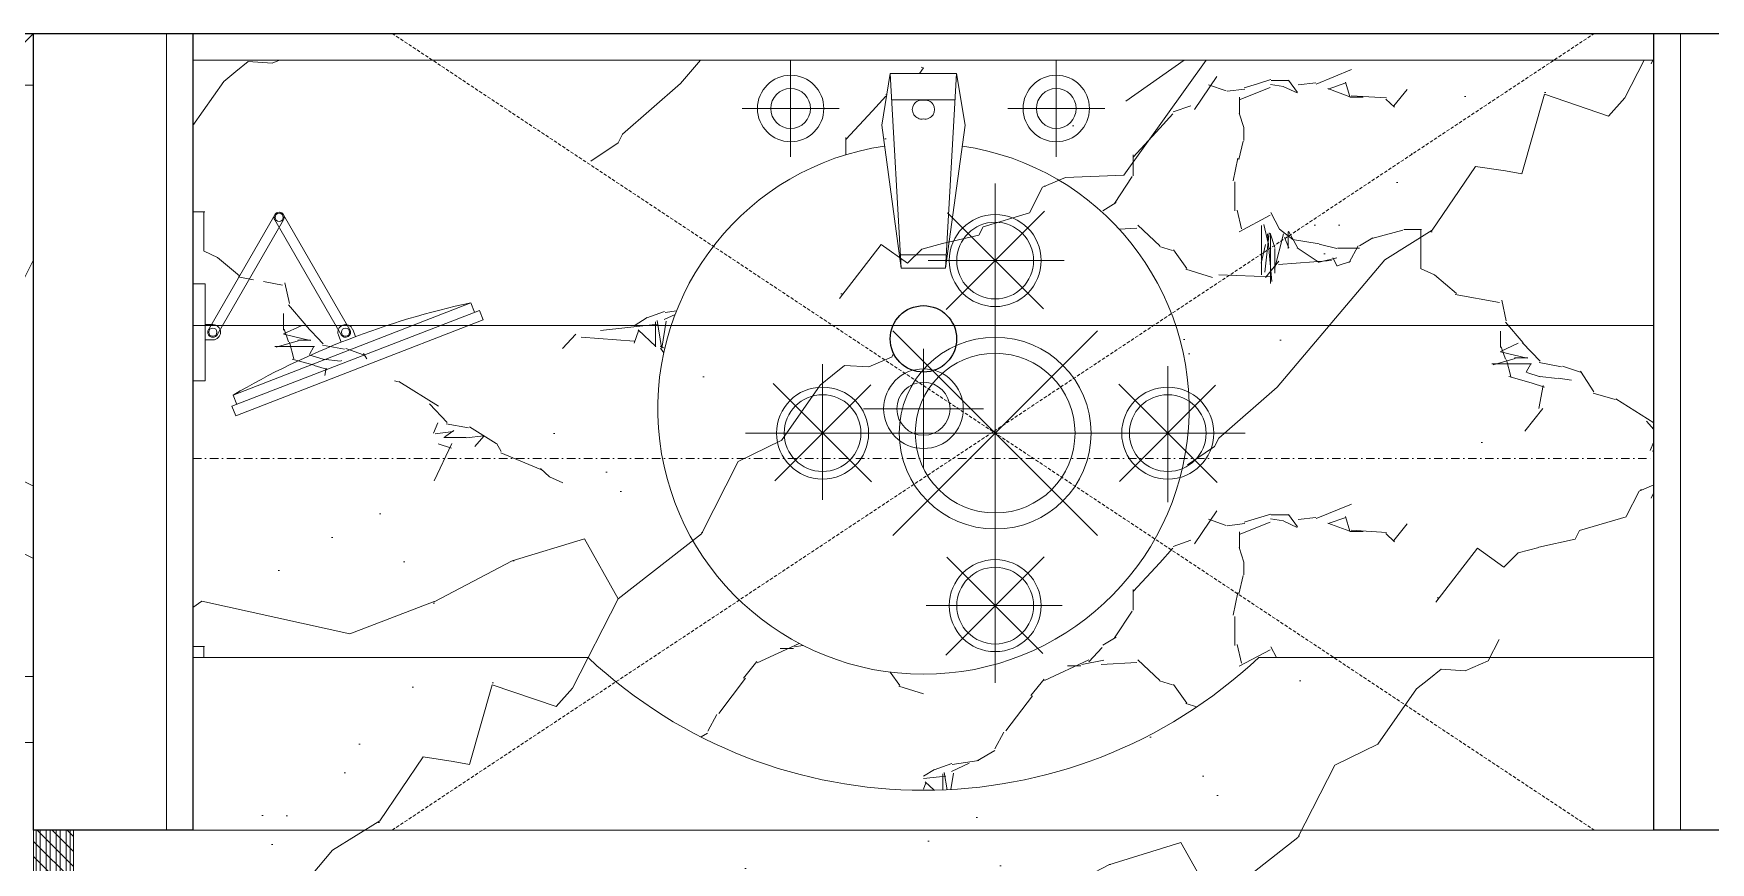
# Model space of a CAD drawing. Header units: millimetres. Extents: x 3162 to 221128, y -144913 to 11496.
# Drawn here: x 19146 to 20409, y -20472 to -19848 of the extents above; entities that cross this region are included whole.
import ezdxf

# ---------------------------------------------------------------- set-up
doc = ezdxf.new("R2010")
doc.units = ezdxf.units.MM
doc.header["$LTSCALE"] = 10
doc.linetypes.add('DASHDOT2', pattern=[12.7, 6.35, -3.175, 0, -3.175])
doc.linetypes.add('DASHED2', pattern=[0.375, 0.25, -0.125])
for name, color, linetype, lineweight in [('FC-Material【地坪分割线】', 138, 'Continuous', 0), ('FF-Complete【墙体完成线】', 6, 'Continuous', 0), ('FF-FIXT【洁具】', 31, 'Continuous', 0), ('RC-Lamplight【灯带】', 205, 'DASHDOT2', 0), ('RC-Lamps【天花灯具】', 2, 'Continuous', 0), ('RC-Modelling【天花造型】', 30, 'Continuous', 0)]:
    doc.layers.add(name, color=color, linetype=linetype, lineweight=lineweight)
for name, color, linetype in [('SYMBOL【符号】', 136, 'Continuous'), ('WALL_NEW【新建墙体】', 4, 'Continuous'), ('WALL【墙体】', 7, 'Continuous')]:
    doc.layers.add(name, color=color, linetype=linetype)

# ---------------------------------------------------------------- blocks, each defined once
blk = doc.blocks.new('洗手台40')
at = {"color": 8}
for p, q in [((194.8, 336.5), (194.8, 263.5)), ((231.3, 300), (158.3, 300)), ((-31.3, 245.1), (-31.3, 154.9)), ((182.2, 231.4), (74.6, 216.7)), ((221.1, 225), (182.2, 231.4)), ((221.1, 225), (74.6, 216.7)), ((74.6, 216.7), (74.6, 200)), ((84.7, 217.2), (84.7, 200)), ((201.4, 223.9), (201.4, 200)), ((221.1, 225), (221.1, 200)), ((13.8, 200), (-76.3, 200)), ((74.6, 183.3), (74.6, 200)), ((84.7, 182.8), (84.7, 200)), ((201.4, 176.1), (201.4, 200)), ((221.1, 175), (221.1, 200)), ((221.1, 175), (74.6, 183.3)), ((182.2, 168.6), (74.6, 183.3)), ((221.1, 175), (182.2, 168.6)), ((194.8, 136.5), (194.8, 63.5)), ((231.3, 100), (158.3, 100))]:
    blk.add_line(p, q, dxfattribs=at)
for centre, radius in [((194.8, 300), 25), ((194.8, 300), 15), ((-31.3, 200), 30), ((-31.3, 200), 20), ((194.8, 100), 25), ((194.8, 100), 15)]:
    blk.add_circle(centre, radius, dxfattribs=at)
blk.add_arc((-31.3, 200), 200, 8.4238, 351.5762)
for centre, start, end in [((194, 201.2), 350.5252, 189.4748), ((194, 198.8), 170.5252, 9.4748)]:
    blk.add_arc(centre, 7.19, start, end, dxfattribs=at)
blk = doc.blocks.new('刮须镜平面')
at = {"color": 0, "ltscale": 0.4}
for p, q in [((-118.2, 1.9), (-68.3, 88.4)), ((-11.7, 1.9), (-61.6, 88.4)), ((-61.6, 84.6), (-111.6, -1.9)), ((-68.3, 84.6), (-18.3, -1.9)), ((-9.2, 36.5), (0, 36.5)), ((-9.2, -36.5), (-9.2, 36.5)), ((0, 36.5), (0, -36.5)), ((-218.4, 9.3), (-215.7, 16.4)), ((-215.7, 16.4), (-29.4, -55.8)), ((-212.1, 15), (-209.3, 22.2)), ((-209.3, 22.2), (-30.2, -47.3)), ((-32.2, -63), (-218.4, 9.3)), ((-122.3, -3.3), (-120.3, 2.1)), ((-9.2, 5.8), (-15, 5.8)), ((-111.6, -7.5), (-109.5, -2.1)), ((-9.2, -5.8), (-15, -5.8)), ((0, -36.5), (-9.2, -36.5)), ((-33, -54.4), (-30.2, -47.3)), ((-29.4, -55.8), (-32.2, -63))]:
    blk.add_line(p, q, dxfattribs=at)
for centre in [(-64.9, 86.5), (-114.9, 0), (-15, 0)]:
    blk.add_circle(centre, 3.07, dxfattribs=at)
for centre, radius, start, end in [((-64.9, 86.5), 3.84, 30, 210), ((-64.9, 86.5), 3.84, 330, 150), ((-335.4, -568.2), 603.7, 59.6373, 77.9472), ((-114.9, 0), 5.76, 338.7922, 158.7922), ((-114.9, 0), 3.84, 150, 330), ((-15, 0), 5.76, 90, 270), ((-15, 0), 3.84, 210, 30)]:
    blk.add_arc(centre, radius, start, end, dxfattribs=at)
blk = doc.blocks.new('大吊灯')
at = {"color": 8}
for p, q in [((0, 376.2), (0, -376.2)), ((74.5, 334.4), (-73.6, 186.3)), ((72.9, 187), (-72, 331.9)), ((104.1, 259.9), (-100.7, 259.9)), ((154.2, -154.2), (-154.2, 154.2)), ((154.2, 154.2), (-154.2, -154.2)), ((-259.9, 104.1), (-259.9, -100.7)), ((259.9, -104.1), (259.9, 100.7)), ((-334.4, 74.5), (-186.3, -73.6)), ((-187, 72.9), (-331.9, -72)), ((334.4, -74.5), (186.3, 73.6)), ((187, -72.9), (331.9, 72)), ((-376.2, 0), (376.2, 0)), ((-74.5, -334.4), (73.6, -186.3)), ((-72.9, -187), (72, -331.9)), ((-104.1, -259.9), (100.7, -259.9))]:
    blk.add_line(p, q, dxfattribs=at)
for centre, major_axis, start_param, end_param in [((0, 259.9), (0, 69.3), -1.570342718129233, 4.712842589050354), ((0, 0), (0, 144.4), 4.712226, 10.995411), ((-259.9, 0), (0, 69.3), 4.712260247178278, 10.99544555435786), ((259.9, 0), (0, 69.3), 4.711943, 10.995128), ((0, -259.9), (0, 69.3), -1.570342718129233, 4.712842589050354)]:
    blk.add_ellipse(centre, major_axis=major_axis, ratio=1, start_param=start_param, end_param=end_param)
for centre, major_axis, start_param, end_param in [((0, 259.9), (0.1, 57.8), -1.569728, 4.713457), ((0, 0), (0, 120.3), -1.570528, 4.712657), ((-259.9, 0), (0, 57.8), 4.711804, 10.994989), ((259.9, 0), (0, 57.8), 4.712315, 10.9955), ((0, -259.9), (0.1, 57.8), -1.569728, 4.713457)]:
    blk.add_ellipse(centre, major_axis=major_axis, ratio=1, start_param=start_param, end_param=end_param, dxfattribs=at)

msp = doc.modelspace()

# ---------------------------------------------------------------- hatches: boundary and pattern name
at = {"layer": 'FC-Material【地坪分割线】'}
h = msp.add_hatch(dxfattribs=at)
h.set_pattern_fill('墙纸2', color=8, scale=123.7437, pattern_type=2)
h.set_pattern_definition([(0, (-365988.53, 72178.43), (494.9748, 494.9748), [123.7437, -371.2311]), (0, (-365988.53, 72227.93), (494.9748, 494.9748), [123.7437, -371.2311]), (90, (-365691.55, 72277.43), (-494.9748, 494.9748), [123.7437, -371.2311]), (90, (-365642.05, 72277.43), (-494.9748, 494.9748), [123.7437, -371.2311]), (45, (-365617.3, 72227.93), (5e-14, 494.97565), [123.7437, -576.2556]), (45, (-365582.65, 72193.28), (5e-14, 494.97565), [123.7437, -576.2556]), (135, (-365741.04, 72450.67), (-494.97565, 5e-14), [123.7437, -576.2556]), (135, (-365706.4, 72485.3), (-494.97565, 5e-14), [123.7437, -576.2556]), (26.56505, (-365617.3, 72450.67), (494.9748, 0.00088), [123.7437, -983.0536]), (26.56505, (-365597.5, 72406.12), (494.9748, 0.00088), [123.7437, -983.0536]), (26.56505, (-365815.3, 72648.66), (494.9748, 0.00088), [123.7437, -983.0536]), (26.56505, (-365795.5, 72604.11), (494.9748, 0.00088), [123.7437, -983.0536]), (63.43495, (-365864.79, 72302.18), (0.00088, 494.9748), [123.7437, -983.0536]), (63.43495, (-365820.24, 72277.43), (0.00088, 494.9748), [123.7437, -983.0536]), (63.43495, (-365919.23, 72475.42), (0.00088, 494.9748), [123.7437, -983.0536]), (63.43495, (-365963.78, 72500.17), (0.00088, 494.9748), [123.7437, -983.0536]), (116.56505, (-365548, 72519.97), (-0.00088, 494.9748), [123.7437, -983.0536]), (116.56505, (-365592.55, 72500.17), (-0.00088, 494.9748), [123.7437, -983.0536]), (153.43495, (-365914.28, 72302.18), (-494.9748, 0.00089), [123.7437, -983.0536]), (153.43495, (-365894.49, 72346.72), (-494.9748, 0.00089), [123.7437, -983.0536])])
h.paths.add_polyline_path([(19146.2, -23197.6), (19146.2, -22982.6), (19146.2, -21782.6), (19146.2, -21447.6), (19146.2, -20447.6), (19146.2, -19847.6), (14946.2, -19847.6), (14946.2, -23197.6)])
h = msp.add_hatch(dxfattribs=at)
h.set_pattern_fill('大理石', color=8, scale=80, angle=333, style=0, pattern_type=2)
h.set_pattern_definition([(14.987, (19576.58, -21586.94), (1241.3514, 215.9785), [16.144, -3374.17]), (41.1986, (19351.3, -21500.44), (1135.501, 1118.3906), [58.16, -4013.025]), (33.9454, (19327.53, -21520.65), (792.284, 444.7898), [24.71, -5164.29]), (63, (19348.03, -21506.85), (449.07, -228.81), [7.2, -748.8]), (44.565, (19565.77, -21597.6), (343.217, 673.6), [15.18, -1578.61]), (144.4692, (19565.77, -21597.59), (-449.0673, 228.8112), [24.27, -5072.116]), (52.2157, (19514.58, -21624.04), (1821.9346, 2465.5925), [51.306, -5335.84]), (35.133, (19281.312, -21246.596), (3512.35322, 2452.75984), [118.095, -24681.828]), (333, (19338.1, -21151.1), (343.22, 673.6), [0, -504]), (37.983, (19691.323, -21176.72), (1927.785, 1563.1804), [79.454, -8263.23]), (54.4391, (19728.882, -21531.21), (3987.08591, 5604.78592), [112.857, -23587.202]), (55.875, (19511.88, -21343.874), (2165.15134, 3139.19346), [58.048, -12132.085]), (49.7595, (19395.06, -21462.128), (1478.71774, 1791.99157), [125.743, -13077.228]), (333, (19325.2, -21426.1), (343.22, 673.6), [0, -504]), (333, (19328.8, -21437), (343.22, 673.6), [0, -504]), (333, (19397.64, -21426.7), (343.22, 673.6), [0, -504]), (333, (19423.6, -21340), (343.22, 673.6), [0, -504]), (32.0362, (19476.29, -21366.144), (792.2841, 444.78976), [41.983, -8774.416]), (333, (19511.2, -21345.1), (343.22, 673.6), [0, -504]), (333, (19441.7, -21340.2), (343.22, 673.6), [0, -504]), (333, (19485.4, -21307.9), (343.22, 673.6), [0, -504]), (333, (19430.7, -21361.8), (343.22, 673.6), [0, -504]), (23.1944, (19667.63, -21540.4), (792.284, 444.7897), [18.745, -3917.62]), (63, (19657.83, -21559.65), (449.07, -228.81), [21.6, -734.4]), (16.6678, (19622.86, -21570.12), (2033.6355, 660.7682), [36.497, -7627.784]), (63, (19619.6, -21576.53), (449.07, -228.81), [7.2, -748.8]), (12.8056, (19592.176, -21582.766), (1241.3514, 215.9785), [28.117, -5876.43]), (333, (19549.2, -21503.9), (343.22, 673.6), [0, -504]), (333, (19669.3, -21539.5), (343.22, 673.6), [0, -504]), (333, (19669.3, -21539.5), (343.22, 673.6), [0, -504]), (2.3578, (19684.86, -21533.02), (1690.4187, -12.8327), [44.06, -4582.047]), (333, (19690.5, -21494.16), (343.22, 673.6), [0, -504]), (119.31, (19691.32, -21176.72), (-554.9178, 1131.2233), [51.92, -5399.674]), (341.1301, (19596.377, -21241.474), (4833.88966, -1614.5112), [50.912, -10640.542]), (20.8624, (19489.334, -21203.095), (2825.9196, 1105.55794), [67.967, -14205.113]), (347.6209, (19377.892, -21178.635), (3037.62054, -699.2663), [114.095, -11865.847]), (333, (19435.84, -21155.5), (343.22, 673.6), [0, -504]), (351.435, (19544.44, -21295.82), (2139.486, -241.644), [22.77, -4758.595]), (349.699, (19566.96, -21299.21), (449.067, -228.811), [12.53, -2618.43]), (74.0937, (19579.285, -21301.452), (1504.3831, 5172.8289), [62.365, -13034.362]), (333, (19536.6, -21243.2), (343.22, 673.6), [0, -504]), (333, (19596.8, -21240.1), (343.22, 673.6), [0, -504]), (333, (19496.44, -21286.3), (343.22, 673.6), [0, -504]), (333, (19512.2, -21112.7), (343.22, 673.6), [0, -504]), (333, (19475.86, -21130.5), (343.22, 673.6), [0, -504]), (17.1449, (19611.575, -21148.21), (2033.6355, 660.76822), [56.858, -11883.262]), (27.583, (19552.845, -21178.89), (792.2841, 444.7897), [66.261, -13848.61]), (333, (19612.4, -21148.1), (343.22, 673.6), [0, -504]), (333, (19530.04, -21149), (343.22, 673.6), [0, -504]), (333, (19612.4, -21148.1), (343.22, 673.6), [0, -504]), (333, (19552.4, -21180), (343.22, 673.6), [0, -504]), (48.0686, (19644.55, -21257.94), (1478.7177, 1791.9916), [18.63, -3893.46]), (63, (19657, -21244.1), (449.07, -228.81), [75.6, -680.4]), (23.1944, (19879.95, -21002.12), (792.284, 444.7897), [18.745, -3917.62]), (333, (19682.6, -21081.44), (343.22, 673.6), [0, -504]), (333, (19693.4, -21096), (343.22, 673.6), [0, -504]), (333, (19643, -21052.2), (343.22, 673.6), [0, -504]), (333, (19755.6, -21009.6), (343.22, 673.6), [0, -504]), (26.13, (19781.73, -21073.293), (792.2841, 444.7897), [36, -7524]), (63, (19753.95, -21127.8), (449.07, -228.81), [61.2, -694.8]), (333, (19754.6, -21126.8), (343.22, 673.6), [0, -504]), (356.1986, (19861.71, -21000.91), (1690.4187, -12.8327), [18.28, -3820.07]), (39.0375, (19852.53, -21008.36), (1135.501, 1118.39), [11.82, -2470.09]), (39.0375, (19843.35, -21015.8), (1135.501, 1118.39), [11.82, -2470.09]), (54.87, (19814.053, -21057.44), (2165.1514, 3139.19345), [50.912, -10640.542]), (63, (19897.2, -20994.74), (449.07, -228.81), [18, -738]), (333, (19859.3, -20947.16), (343.22, 673.6), [0, -504])])
h.paths.add_polyline_path([(20366.2, -20447.6), (20366.2, -19867.6), (19266.2, -19867.6), (19266.2, -20447.6), (19176.2, -20447.6), (19176.2, -21447.6), (19396.2, -21447.6), (20198.3, -21447.6), (21246.2, -21447.6), (21246.2, -21397.6), (21246.2, -20497.6), (21246.2, -20397.6), (20486.2, -20397.6), (20486.2, -20447.6)])
h.paths.add_polyline_path([(19791.2, -20077.6, -1), (19841.2, -20077.6, -1)], flags=16)
h = msp.add_hatch(dxfattribs=at)
h.set_pattern_fill('胶合板', color=8, scale=0.03, angle=90, pattern_type=2)
h.set_pattern_definition([(135, (19295.478, -21677.587), (-5.64271, -5.64271), []), (90, (19298.208, -21677.587), (-7.5, 5e-16), []), (90, (19293.708, -21677.587), (-7.5, 5e-16), [])])
h.paths.add_polyline_path([(19176.2, -21447.6), (19176.2, -20447.6), (19146.2, -20447.6), (19146.2, -21447.6)])
at = {"layer": 'FF-FIXT【洁具】'}
h = msp.add_hatch(dxfattribs=at)
h.set_pattern_fill('AA大理石深SC800', color=8, scale=700, pattern_type=2)
h.set_pattern_definition([(177.769103, (2569957.35, -1691847.884), (-700.00002183, -2.69e-05), [40.03034, -8366.3405]), (28.1136392, (2569937.35, -1691810.486), (700.0000028, 327.23196765), [26.45461, -5529.00824]), (76.6298055, (2569937.35, -1691757.506), (-1.05e-05, 327.2319275), [14.41496, -3012.71901]), (106.992819, (2569940.68, -1691734.13), (6.7e-06, 327.2319222), [11.40566, -2383.78875]), (21.8355897, (2569937.35, -1691710.76), (699.99999517, 327.2319006), [25.13679, -5253.58526]), (17.3096175, (2569940.68, -1691704.53), (700.0000145, 327.231969), [10.47438, -2189.14444]), (162.690382, (2569917.35, -1691846.33), (-700.0000325, 327.231908), [20.94876, -2178.67006]), (125.490837, (2569897.35, -1691840.1), (-4.3e-05, 327.231901), [17.22434, -1188.48149]), (162.690382, (2569887.35, -1691826.07), (-700.0000325, 327.231908), [10.47438, -2189.14444]), (136.925518, (2569877.35, -1691822.95), (-2e-05, 327.23191), [22.8165, -935.47517]), (3.3442344, (2569834.018, -1691808.93), (700.000013, 4.667e-05), [26.71214, -5582.84048]), (10.5914065, (2569817.35, -1691812.045), (1400.000031, 327.2319727), [16.95554, -3543.70772]), (0, (2569807.35, -1691812.04), (700, 327.23194), [10, -689.99994]), (103.370194, (2569937.35, -1691810.49), (-5.48e-05, 327.2319113), [14.41489, -3012.71901]), (90, (2569934, -1691796.46), (700, -4e-14), [10.90773, -316.32419]), (90, (2569934, -1691785.55), (700, -4e-14), [10.90773, -316.32419]), (78.995121, (2569934.02, -1691774.647), (-2.72e-05, 327.2319559), [17.46185, -3649.52189]), (90, (2569937.35, -1691723.2), (700, -4e-14), [12.46598, -314.76592]), (6.6658365, (2569927.35, -1691706.08), (699.9999705, 1.27e-05), [13.42411, -2805.63262]), (160.679045, (2569927.35, -1691706.08), (-699.9999937, 327.231933), [14.12908, -2952.97835]), (47.485996, (2569644.02, -1691911.77), (700.0000005, 654.4639248), [14.79793, -3092.76646]), (6.1571803, (2569654.018, -1691900.865), (2800.00001973, 327.23192843), [43.58473, -9109.2134]), (31.9352432, (2569697.35, -1691896.19), (699.9999716, 327.2319319), [11.78345, -2462.74511]), (19.3209546, (2569707.35, -1691889.96), (699.999996, 327.2319281), [14.12908, -2952.97835]), (8.8568723, (2569720.68, -1691885.28), (699.9999635, 5.46e-05), [20.24134, -2105.10111]), (30.29957, (2569740.684, -1691882.166), (700.0000166, 327.2319738), [15.44284, -3227.55244]), (61.8626245, (2569754.02, -1691874.37), (-3.7e-05, 327.231936), [14.13664, -1470.21231]), (52.9473395, (2569760.684, -1691861.91), (700.00000455, 981.6958246), [33.192334, -6937.19747]), (51.263996, (2569780.684, -1691835.42), (699.999997, 981.6958529), [15.98128, -3340.08304]), (25.054876, (2569790.68, -1691822.95), (700, -3e-06), [36.79571, -735.91427]), (47.485996, (2569824.02, -1691807.37), (700.0000005, 654.4639248), [14.79793, -3092.76646]), (31.9352432, (2569834.02, -1691796.46), (699.9999716, 327.2319319), [11.78345, -2462.74511]), (56.6470201, (2569844.018, -1691790.23), (700.0000012, 981.6958188), [24.25143, -5068.55181]), (90, (2569857.35, -1691770), (700, -4e-14), [15.582476, -311.64945]), (47.485996, (2569857.35, -1691754.39), (700.0000005, 654.4639248), [29.59586, -3077.96853]), (47.485996, (2569877.35, -1691732.574), (700.0000005, 654.4639248), [14.79793, -3092.76646]), (19.3209546, (2569887.35, -1691721.67), (699.999996, 327.2319281), [14.12908, -2952.97835]), (56.2378233, (2569900.684, -1691716.99), (699.99996254, 981.69585345), [29.98968, -6267.84088]), (25.054876, (2569720.68, -1691891.52), (700, -3e-06), [14.71827, -757.99171]), (80.6556929, (2569717.35, -1691911.77), (2.62e-05, 327.2319152), [20.52967, -4290.69354]), (160.679045, (2569730.684, -1691916.45), (-699.9999937, 327.231933), [14.12908, -2952.97835]), (148.064756, (2569740.68, -1691922.68), (-699.999967, 327.2319416), [11.78345, -2462.74511]), (115.424913, (2569747.35, -1691936.704), (-700.000029, 1636.1597197), [15.52817, -3245.38277]), (103.370194, (2569750.684, -1691950.73), (-5.48e-05, 327.2319113), [14.41489, -3012.71901]), (144.961427, (2569757.35, -1691955.4), (-700.0000265, 654.4638884), [8.14233, -1701.74844]), (173.334163, (2569770.684, -1691956.96), (-699.9999705, 1.88e-05), [13.42411, -2805.63262]), (158.418473, (2569814.018, -1691974.102), (-4199.99999472, 1636.15974199), [46.60026, -9739.4493]), (78.995121, (2569727.35, -1691972.544), (-2.72e-05, 327.2319559), [17.46185, -3649.52189]), (4.4550498, (2569730.684, -1691955.403), (700.0000104, 4.37e-05), [20.0606, -4192.66778]), (154.945124, (2569750.68, -1691953.85), (-700, -9e-07), [7.35917, -765.35081]), (132.514004, (2569744.02, -1691950.73), (-699.9999993, 654.463926), [14.79793, -3092.76646]), (90, (2569734, -1691939.8), (700, -4e-14), [9.34949, -317.88246]), (142.076999, (2569734.02, -1691930.47), (-700.0000235, 654.463844), [12.67686, -2649.46857]), (125.490837, (2569724.02, -1691922.68), (-4.3e-05, 327.231901), [11.48294, -1194.22296]), (99.344307, (2569717.35, -1691913.33), (-2.57e-05, 327.2319152), [20.5296, -4290.69354]), (90, (2569714, -1691911.8), (700, -4e-14), [18.69897, -308.53291]), (136.925518, (2569714.02, -1691911.77), (-2e-05, 327.23191), [18.2532, -940.03847]), (70.3775316, (2569697.35, -1691908.66), (1.97e-05, 327.231914), [9.92593, -2074.51804]), (175.54495, (2569697.35, -1691908.656), (-700.0000158, -2.36e-05), [40.1212, -4172.60718]), (148.064756, (2570294.02, -1691985.01), (-699.999967, 327.2319416), [23.56697, -2450.96166]), (35.0385725, (2570254.02, -1691980.34), (700.000032, 654.463882), [8.14233, -1701.74844]), (6.6658365, (2570270.684, -1691980.335), (699.9999705, 1.27e-05), [13.42411, -2805.63262]), (162.690382, (2570260.68, -1691988.13), (-700.0000325, 327.231908), [10.47438, -2189.14444]), (64.5750864, (2570247.35, -1692016.175), (699.9999829, 1636.1597424), [31.05627, -3229.8546]), (0, (2570254.02, -1691980.34), (700, 327.23194), [16.666664, -683.33328]), (118.137375, (2570297.35, -1691991.24), (-2.2e-05, 327.231903), [7.06832, -1477.28063]), (157.435521, (2570327.35, -1692003.71), (-699.9999875, 327.23189523), [32.48693, -6789.76837]), (136.925518, (2570334.02, -1692009.94), (-2e-05, 327.23191), [9.1266, -949.16507]), (154.945124, (2570344.02, -1692014.62), (-700, -9e-07), [11.03872, -761.67126]), (49.4476465, (2570277.35, -1691986.57), (700.0000126, 981.6957893), [10.25416, -2143.11958]), (51.263996, (2570054.02, -1691718.55), (699.999997, 981.6958529), [15.98128, -3340.08304]), (136.925518, (2570054.02, -1691718.55), (-2e-05, 327.23191), [9.1266, -949.16507]), (176.655765, (2570047.35, -1691712.317), (-700.00001707, -1.59e-05), [26.71214, -5582.84048]), (106.992819, (2570020.68, -1691710.76), (6.7e-06, 327.2319222), [11.40566, -2383.78875]), (19.3209546, (2570004.02, -1691704.525), (699.999996, 327.2319281), [14.12908, -2952.97835]), (159.49524, (2570020.684, -1691710.76), (-700.0000066, 327.2319549), [17.79407, -3718.95475]), (180, (2570030.7, -1691710.76), (-700, 327.23194), [10, -689.99994]), (22.2465213, (2569994.018, -1691699.85), (700.0000198, 327.23192524), [28.8113, -6021.55701]), (6.6658365, (2569980.684, -1691701.41), (699.9999705, 1.27e-05), [13.42411, -2805.63262]), (52.1215557, (2570150.684, -1691963.195), (700.0000225, 981.6958277), [21.71596, -4538.63158]), (78.995121, (2570164.02, -1691946.054), (-2.72e-05, 327.2319559), [17.46185, -3649.52189]), (162.690382, (2570167.35, -1691928.91), (-700.0000325, 327.231908), [10.47438, -2189.14444]), (164.332014, (2570157.35, -1691925.797), (-1399.9999669, 327.2319563), [17.30988, -3617.75911]), (104.970339, (2570140.684, -1691921.12), (-3.98e-05, 327.2319457), [12.90394, -2696.92402]), (109.622468, (2570137.35, -1691908.66), (-1.74e-05, 327.231914), [9.92593, -2074.51804]), (90, (2570134, -1691899.3), (700, -4e-14), [12.46598, -314.76592]), (25.054876, (2570134.02, -1691902.42), (700, -3e-06), [14.71827, -757.99171]), (166.844039, (2570154.02, -1691907.1), (-699.999993, 327.2319035), [20.53905, -1417.1955]), (0, (2570144.02, -1691907.1), (700, 327.23194), [10, -689.99994]), (15.667986, (2570127.35, -1691911.77), (1399.9999669, 327.2319563), [17.30988, -3617.75911]), (180, (2570144.02, -1691911.77), (-700, 327.23194), [16.666664, -683.33328]), (180, (2570157.35, -1691911.77), (-700, 327.23194), [13.333334, -686.66661]), (61.8626245, (2570154.02, -1691918), (-3.7e-05, 327.231936), [7.06832, -1477.28063]), (162.690382, (2570164.02, -1691921.12), (-700.0000325, 327.231908), [10.47438, -2189.14444]), (173.334163, (2570177.35, -1691922.68), (-699.9999705, 1.88e-05), [13.42411, -2805.63262]), (171.143127, (2570187.35, -1691924.24), (-699.9999743, -6e-06), [10.12067, -2115.22178]), (13.15596, (2569997.35, -1691835.42), (699.999983, 327.2319595), [13.6927, -1424.04185]), (146.796701, (2569997.35, -1691835.42), (-1400.0000003, 981.6958516), [19.91878, -4163.01753]), (118.137375, (2569980.68, -1691824.51), (-2.2e-05, 327.231903), [14.13664, -1470.21231]), (90, (2569974, -1691824.5), (700, -4e-14), [12.46598, -314.76592]), (113.162745, (2569974.02, -1691824.51), (-3.44e-05, 327.2319177), [8.47434, -1771.13755]), (75.873987, (2569964.018, -1691843.21), (699.99999423, 2945.08749146), [27.31624, -5709.08807]), (90, (2569964, -1691843.2), (700, -4e-14), [18.69897, -308.53291]), (106.992819, (2569964.02, -1691824.51), (6.7e-06, 327.2319222), [11.40566, -2383.78875]), (90, (2569960.7, -1691851), (700, -4e-14), [37.397934, -289.83395]), (95.3136086, (2569960.684, -1691851), (-1.335e-05, 327.2319124), [35.99435, -7522.8223]), (83.5762835, (2569954.018, -1691844.768), (3.255e-05, 327.23196893), [29.79375, -6226.89452]), (90, (2569954, -1691844.8), (700, -4e-14), [9.34949, -317.88246]), (76.6298055, (2569954.02, -1691835.42), (-1.05e-05, 327.2319275), [14.41496, -3012.71901]), (103.370194, (2569957.35, -1691821.394), (-5.48e-05, 327.2319113), [14.41489, -3012.71901]), (90, (2569954, -1691833.86), (700, -4e-14), [26.490205, -300.7417]), (133.553349, (2570257.35, -1691969.43), (-700.0000129, 654.4639115), [19.35087, -4044.33463]), (169.408593, (2570274.02, -1691972.544), (-1400.000041, 327.2319161), [16.95554, -3543.70772]), (6.6658365, (2570247.35, -1691977.22), (699.9999705, 1.27e-05), [13.42411, -2805.63262]), (66.837255, (2570247.35, -1691977.22), (-2.94e-05, 327.231945), [8.47434, -1771.13755]), (148.064756, (2570250.68, -1691956.96), (-699.999967, 327.2319416), [35.35042, -2439.17821]), (164.332014, (2570220.684, -1691938.26), (-1399.9999669, 327.2319563), [17.30988, -3617.75911]), (122.690182, (2570204.02, -1691933.59), (-699.9999866, 981.6958593), [18.51521, -3869.68155]), (160.679045, (2570194.02, -1691918.005), (-699.9999937, 327.231933), [14.12908, -2952.97835]), (169.408593, (2570180.684, -1691913.33), (-1400.000041, 327.2319161), [16.95554, -3543.70772]), (133.553349, (2570164.02, -1691910.214), (-700.0000129, 654.4639115), [19.35087, -4044.33463]), (130.552353, (2570150.68, -1691896.19), (-700.000004, 981.6957954), [20.50832, -2132.86542]), (102.074477, (2570137.35, -1691880.61), (-2.5e-05, 327.2319044), [15.93501, -3330.41737]), (169.408593, (2570134.02, -1691865.025), (-1400.000041, 327.2319161), [33.91108, -3526.75218]), (139.920946, (2570100.684, -1691858.79), (-700.0000024, 654.46388085), [21.78204, -4552.44356]), (154.945124, (2570084.02, -1691844.77), (-700, -9e-07), [11.03872, -761.67126]), (90, (2570074, -1691840.1), (700, -4e-14), [29.606696, -297.62523]), (0, (2570060.7, -1691810.5), (700, 327.23194), [13.333334, -686.66661]), (14.9560981, (2570037.35, -1691816.72), (1399.9999853, 327.2319453), [24.15147, -5047.66192]), (31.9352432, (2570027.35, -1691822.95), (699.9999716, 327.2319319), [11.78345, -2462.74511]), (61.8626245, (2570020.68, -1691835.42), (-3.7e-05, 327.231936), [14.13664, -1470.21231]), (17.3096175, (2570010.68, -1691838.53), (700.0000145, 327.231969), [10.47438, -2189.14444]), (118.137375, (2570010.68, -1691838.53), (-2.2e-05, 327.231903), [7.06832, -1477.28063]), (4.4550498, (2569967.35, -1691835.42), (700.0000104, 4.37e-05), [40.1212, -4172.60718]), (51.263996, (2569957.35, -1691847.884), (699.999997, 981.6958529), [15.98128, -3340.08304]), (0, (2570010.7, -1691824.5), (700, 327.23194), [16.666664, -683.33328]), (166.844039, (2570010.68, -1691824.51), (-699.999993, 327.2319035), [13.6927, -1424.04185]), (171.143127, (2569997.35, -1691821.39), (-699.9999743, -6e-06), [20.24134, -2105.10111]), (142.076999, (2569977.35, -1691818.28), (-700.0000235, 654.463844), [12.67686, -2649.46857]), (118.137375, (2569967.35, -1691810.49), (-2.2e-05, 327.231903), [14.13664, -1470.21231]), (90, (2569940.7, -1691743.5), (700, -4e-14), [9.34949, -317.88246]), (171.143127, (2569970.68, -1691702.97), (-699.9999743, -6e-06), [10.12067, -2115.22178]), (154.945124, (2569980.68, -1691707.64), (-700, -9e-07), [11.03872, -761.67126]), (125.490837, (2569980.68, -1691707.64), (-4.3e-05, 327.231901), [11.48294, -1194.22296]), (0, (2569960.7, -1691698.3), (700, 327.23194), [13.333334, -686.66661]), (17.3096175, (2569950.68, -1691701.41), (700.0000145, 327.231969), [10.47438, -2189.14444])])
h.paths.add_polyline_path([(19786.9, -19932.4), (19784.8, -19916.7), (19791.2, -19877.8), (19816.2, -19877.8), (19816.2, -19867.6), (19716.2, -19867.6), (19716.2, -19879.1, -0.414214), (19741.2, -19904.1, -1), (19691.2, -19904.1, -0.414214), (19716.2, -19879.1), (19716.2, -19867.6), (19266.2, -19867.6), (19266.2, -20056.1), (19275.4, -20056.1), (19275.4, -20086.9), (19280.1, -20086.9), (19328.5, -20004.6, -0.57735), (19333.8, -20004.6), (19384.4, -20090.7), (19335.6, -20006.1), (19286.7, -20090.8, -0.510568), (19281.2, -20098.4), (19275.4, -20098.4), (19275.4, -20129.1), (19266.2, -20129.1), (19266.2, -20317.6), (19563.7, -20317.6, 0.19081), (19816.2, -20417.6), (19816.2, -20330.2, -0.929064)])
h.paths.add_polyline_path([(19484.6, -20083.4), (19298.4, -20155.6), (19295.6, -20148.5), (19299.2, -20147.1), (19296.4, -20139.9), (19296.4, -20139.9, -0.037577), (19377.8, -20100.1), (19378.2, -20093.7, -1), (19384, -20091.5), (19388.5, -20095.9, -0.03758), (19475.5, -20070.4), (19478.3, -20077.6), (19481.9, -20076.2)], flags=16)
h = msp.add_hatch(dxfattribs=at)
h.set_pattern_fill('AA大理石深SC800', color=8, scale=700, pattern_type=2)
h.set_pattern_definition([(177.769103, (2589773.56, -1722293.646), (-700.00002183, -2.69e-05), [40.03034, -8366.3405]), (28.1136392, (2589753.56, -1722256.248), (700.0000028, 327.23196765), [26.45461, -5529.00824]), (76.6298055, (2589753.56, -1722203.27), (-1.05e-05, 327.2319275), [14.41496, -3012.71901]), (106.992819, (2589756.89, -1722179.89), (6.7e-06, 327.2319222), [11.40566, -2383.78875]), (21.8355897, (2589753.56, -1722156.52), (699.99999517, 327.2319006), [25.13679, -5253.58526]), (17.3096175, (2589756.89, -1722150.29), (700.0000145, 327.231969), [10.47438, -2189.14444]), (162.690382, (2589733.56, -1722292.09), (-700.0000325, 327.231908), [20.94876, -2178.67006]), (125.490837, (2589713.56, -1722285.85), (-4.3e-05, 327.231901), [17.22434, -1188.48149]), (162.690382, (2589703.56, -1722271.83), (-700.0000325, 327.231908), [10.47438, -2189.14444]), (136.925518, (2589693.56, -1722268.71), (-2e-05, 327.23191), [22.8165, -935.47517]), (3.3442344, (2589650.226, -1722254.69), (700.000013, 4.667e-05), [26.71214, -5582.84048]), (10.5914065, (2589633.56, -1722257.806), (1400.000031, 327.2319727), [16.95554, -3543.70772]), (0, (2589623.56, -1722257.8), (700, 327.23194), [10, -689.99994]), (103.370194, (2589753.56, -1722256.25), (-5.48e-05, 327.2319113), [14.41489, -3012.71901]), (90, (2589750.2, -1722242.2), (700, -4e-14), [10.90773, -316.32419]), (90, (2589750.2, -1722231.3), (700, -4e-14), [10.90773, -316.32419]), (78.995121, (2589750.226, -1722220.41), (-2.72e-05, 327.2319559), [17.46185, -3649.52189]), (90, (2589753.56, -1722169), (700, -4e-14), [12.46598, -314.76592]), (6.6658365, (2589743.56, -1722151.845), (699.9999705, 1.27e-05), [13.42411, -2805.63262]), (160.679045, (2589743.56, -1722151.845), (-699.9999937, 327.231933), [14.12908, -2952.97835]), (47.485996, (2589460.226, -1722357.534), (700.0000005, 654.4639248), [14.79793, -3092.76646]), (6.1571803, (2589470.226, -1722346.626), (2800.00001973, 327.23192843), [43.58473, -9109.2134]), (31.9352432, (2589513.56, -1722341.95), (699.9999716, 327.2319319), [11.78345, -2462.74511]), (19.3209546, (2589523.56, -1722335.72), (699.999996, 327.2319281), [14.12908, -2952.97835]), (8.8568723, (2589536.89, -1722331.04), (699.9999635, 5.46e-05), [20.24134, -2105.10111]), (30.29957, (2589556.89, -1722327.93), (700.0000166, 327.2319738), [15.44284, -3227.55244]), (61.8626245, (2589570.23, -1722320.14), (-3.7e-05, 327.231936), [14.13664, -1470.21231]), (52.9473395, (2589576.893, -1722307.67), (700.00000455, 981.6958246), [33.192334, -6937.19747]), (51.263996, (2589596.89, -1722281.18), (699.999997, 981.6958529), [15.98128, -3340.08304]), (25.054876, (2589606.9, -1722268.7), (700, -3e-06), [36.79571, -735.91427]), (47.485996, (2589640.226, -1722253.13), (700.0000005, 654.4639248), [14.79793, -3092.76646]), (31.9352432, (2589650.23, -1722242.22), (699.9999716, 327.2319319), [11.78345, -2462.74511]), (56.6470201, (2589660.226, -1722235.99), (700.0000012, 981.6958188), [24.25143, -5068.55181]), (90, (2589673.56, -1722215.7), (700, -4e-14), [15.582476, -311.64945]), (47.485996, (2589673.56, -1722200.15), (700.0000005, 654.4639248), [29.59586, -3077.96853]), (47.485996, (2589693.56, -1722178.335), (700.0000005, 654.4639248), [14.79793, -3092.76646]), (19.3209546, (2589703.56, -1722167.43), (699.999996, 327.2319281), [14.12908, -2952.97835]), (56.2378233, (2589716.893, -1722162.753), (699.99996254, 981.69585345), [29.98968, -6267.84088]), (25.054876, (2589536.9, -1722337.28), (700, -3e-06), [14.71827, -757.99171]), (80.6556929, (2589533.56, -1722357.534), (2.62e-05, 327.2319152), [20.52967, -4290.69354]), (160.679045, (2589546.89, -1722362.21), (-699.9999937, 327.231933), [14.12908, -2952.97835]), (148.064756, (2589556.89, -1722368.44), (-699.999967, 327.2319416), [11.78345, -2462.74511]), (115.424913, (2589563.56, -1722382.466), (-700.000029, 1636.1597197), [15.52817, -3245.38277]), (103.370194, (2589566.89, -1722396.49), (-5.48e-05, 327.2319113), [14.41489, -3012.71901]), (144.961427, (2589573.56, -1722401.16), (-700.0000265, 654.4638884), [8.14233, -1701.74844]), (173.334163, (2589586.89, -1722402.72), (-699.9999705, 1.88e-05), [13.42411, -2805.63262]), (158.418473, (2589630.226, -1722419.864), (-4199.99999472, 1636.15974199), [46.60026, -9739.4493]), (78.995121, (2589543.56, -1722418.305), (-2.72e-05, 327.2319559), [17.46185, -3649.52189]), (4.4550498, (2589546.89, -1722401.165), (700.0000104, 4.37e-05), [20.0606, -4192.66778]), (154.945124, (2589566.9, -1722399.6), (-700, -9e-07), [7.35917, -765.35081]), (132.514004, (2589560.226, -1722396.49), (-699.9999993, 654.463926), [14.79793, -3092.76646]), (90, (2589550.2, -1722385.6), (700, -4e-14), [9.34949, -317.88246]), (142.076999, (2589550.23, -1722376.23), (-700.0000235, 654.463844), [12.67686, -2649.46857]), (125.490837, (2589540.23, -1722368.44), (-4.3e-05, 327.231901), [11.48294, -1194.22296]), (99.344307, (2589533.56, -1722359.09), (-2.57e-05, 327.2319152), [20.5296, -4290.69354]), (90, (2589530.2, -1722357.5), (700, -4e-14), [18.69897, -308.53291]), (136.925518, (2589530.23, -1722357.53), (-2e-05, 327.23191), [18.2532, -940.03847]), (70.3775316, (2589513.56, -1722354.42), (1.97e-05, 327.231914), [9.92593, -2074.51804]), (175.54495, (2589513.56, -1722354.42), (-700.0000158, -2.36e-05), [40.1212, -4172.60718]), (148.064756, (2590110.23, -1722430.77), (-699.999967, 327.2319416), [23.56697, -2450.96166]), (35.0385725, (2590070.23, -1722426.1), (700.000032, 654.463882), [8.14233, -1701.74844]), (6.6658365, (2590086.89, -1722426.1), (699.9999705, 1.27e-05), [13.42411, -2805.63262]), (162.690382, (2590076.89, -1722433.89), (-700.0000325, 327.231908), [10.47438, -2189.14444]), (64.5750864, (2590063.56, -1722461.936), (699.9999829, 1636.1597424), [31.05627, -3229.8546]), (0, (2590070.23, -1722426.1), (700, 327.23194), [16.666664, -683.33328]), (118.137375, (2590113.56, -1722437), (-2.2e-05, 327.231903), [7.06832, -1477.28063]), (157.435521, (2590143.56, -1722449.47), (-699.9999875, 327.23189523), [32.48693, -6789.76837]), (136.925518, (2590150.23, -1722455.7), (-2e-05, 327.23191), [9.1266, -949.16507]), (154.945124, (2590160.23, -1722460.38), (-700, -9e-07), [11.03872, -761.67126]), (49.4476465, (2590093.56, -1722432.33), (700.0000126, 981.6957893), [10.25416, -2143.11958]), (51.263996, (2589870.226, -1722164.31), (699.999997, 981.6958529), [15.98128, -3340.08304]), (136.925518, (2589870.23, -1722164.3), (-2e-05, 327.23191), [9.1266, -949.16507]), (176.655765, (2589863.56, -1722158.08), (-700.00001707, -1.59e-05), [26.71214, -5582.84048]), (106.992819, (2589836.89, -1722156.52), (6.7e-06, 327.2319222), [11.40566, -2383.78875]), (19.3209546, (2589820.226, -1722150.29), (699.999996, 327.2319281), [14.12908, -2952.97835]), (159.49524, (2589836.89, -1722156.52), (-700.0000066, 327.2319549), [17.79407, -3718.95475]), (180, (2589846.9, -1722156.52), (-700, 327.23194), [10, -689.99994]), (22.2465213, (2589810.226, -1722145.612), (700.0000198, 327.23192524), [28.8113, -6021.55701]), (6.6658365, (2589796.89, -1722147.17), (699.9999705, 1.27e-05), [13.42411, -2805.63262]), (52.1215557, (2589966.893, -1722408.956), (700.0000225, 981.6958277), [21.71596, -4538.63158]), (78.995121, (2589980.226, -1722391.815), (-2.72e-05, 327.2319559), [17.46185, -3649.52189]), (162.690382, (2589983.56, -1722374.67), (-700.0000325, 327.231908), [10.47438, -2189.14444]), (164.332014, (2589973.56, -1722371.56), (-1399.9999669, 327.2319563), [17.30988, -3617.75911]), (104.970339, (2589956.89, -1722366.88), (-3.98e-05, 327.2319457), [12.90394, -2696.92402]), (109.622468, (2589953.56, -1722354.42), (-1.74e-05, 327.231914), [9.92593, -2074.51804]), (90, (2589950.2, -1722345.1), (700, -4e-14), [12.46598, -314.76592]), (25.054876, (2589950.23, -1722348.18), (700, -3e-06), [14.71827, -757.99171]), (166.844039, (2589970.23, -1722352.86), (-699.999993, 327.2319035), [20.53905, -1417.1955]), (0, (2589960.23, -1722352.86), (700, 327.23194), [10, -689.99994]), (15.667986, (2589943.56, -1722357.534), (1399.9999669, 327.2319563), [17.30988, -3617.75911]), (180, (2589960.23, -1722357.53), (-700, 327.23194), [16.666664, -683.33328]), (180, (2589973.56, -1722357.53), (-700, 327.23194), [13.333334, -686.66661]), (61.8626245, (2589970.23, -1722363.77), (-3.7e-05, 327.231936), [7.06832, -1477.28063]), (162.690382, (2589980.23, -1722366.88), (-700.0000325, 327.231908), [10.47438, -2189.14444]), (173.334163, (2589993.56, -1722368.44), (-699.9999705, 1.88e-05), [13.42411, -2805.63262]), (171.143127, (2590003.56, -1722370), (-699.9999743, -6e-06), [10.12067, -2115.22178]), (13.15596, (2589813.56, -1722281.18), (699.999983, 327.2319595), [13.6927, -1424.04185]), (146.796701, (2589813.56, -1722281.18), (-1400.0000003, 981.6958516), [19.91878, -4163.01753]), (118.137375, (2589796.9, -1722270.27), (-2.2e-05, 327.231903), [14.13664, -1470.21231]), (90, (2589790.2, -1722270.3), (700, -4e-14), [12.46598, -314.76592]), (113.162745, (2589790.23, -1722270.27), (-3.44e-05, 327.2319177), [8.47434, -1771.13755]), (75.873987, (2589780.226, -1722288.97), (699.99999423, 2945.08749146), [27.31624, -5709.08807]), (90, (2589780.2, -1722289), (700, -4e-14), [18.69897, -308.53291]), (106.992819, (2589780.23, -1722270.27), (6.7e-06, 327.2319222), [11.40566, -2383.78875]), (90, (2589776.9, -1722296.76), (700, -4e-14), [37.397934, -289.83395]), (95.3136086, (2589776.893, -1722296.762), (-1.335e-05, 327.2319124), [35.99435, -7522.8223]), (83.5762835, (2589770.226, -1722290.53), (3.255e-05, 327.23196893), [29.79375, -6226.89452]), (90, (2589770.2, -1722290.5), (700, -4e-14), [9.34949, -317.88246]), (76.6298055, (2589770.226, -1722281.18), (-1.05e-05, 327.2319275), [14.41496, -3012.71901]), (103.370194, (2589773.56, -1722267.155), (-5.48e-05, 327.2319113), [14.41489, -3012.71901]), (90, (2589770.2, -1722279.6), (700, -4e-14), [26.490205, -300.7417]), (133.553349, (2590073.56, -1722415.19), (-700.0000129, 654.4639115), [19.35087, -4044.33463]), (169.408593, (2590090.226, -1722418.305), (-1400.000041, 327.2319161), [16.95554, -3543.70772]), (6.6658365, (2590063.56, -1722422.98), (699.9999705, 1.27e-05), [13.42411, -2805.63262]), (66.837255, (2590063.56, -1722422.98), (-2.94e-05, 327.231945), [8.47434, -1771.13755]), (148.064756, (2590066.89, -1722402.72), (-699.999967, 327.2319416), [35.35042, -2439.17821]), (164.332014, (2590036.89, -1722384.024), (-1399.9999669, 327.2319563), [17.30988, -3617.75911]), (122.690182, (2590020.226, -1722379.35), (-699.9999866, 981.6958593), [18.51521, -3869.68155]), (160.679045, (2590010.226, -1722363.77), (-699.9999937, 327.231933), [14.12908, -2952.97835]), (169.408593, (2589996.89, -1722359.09), (-1400.000041, 327.2319161), [16.95554, -3543.70772]), (133.553349, (2589980.226, -1722355.976), (-700.0000129, 654.4639115), [19.35087, -4044.33463]), (130.552353, (2589966.89, -1722341.95), (-700.000004, 981.6957954), [20.50832, -2132.86542]), (102.074477, (2589953.56, -1722326.37), (-2.5e-05, 327.2319044), [15.93501, -3330.41737]), (169.408593, (2589950.226, -1722310.786), (-1400.000041, 327.2319161), [33.91108, -3526.75218]), (139.920946, (2589916.893, -1722304.553), (-700.0000024, 654.46388085), [21.78204, -4552.44356]), (154.945124, (2589900.23, -1722290.53), (-700, -9e-07), [11.03872, -761.67126]), (90, (2589890.2, -1722285.85), (700, -4e-14), [29.606696, -297.62523]), (0, (2589876.9, -1722256.25), (700, 327.23194), [13.333334, -686.66661]), (14.9560981, (2589853.56, -1722262.48), (1399.9999853, 327.2319453), [24.15147, -5047.66192]), (31.9352432, (2589843.56, -1722268.71), (699.9999716, 327.2319319), [11.78345, -2462.74511]), (61.8626245, (2589836.9, -1722281.18), (-3.7e-05, 327.231936), [14.13664, -1470.21231]), (17.3096175, (2589826.89, -1722284.3), (700.0000145, 327.231969), [10.47438, -2189.14444]), (118.137375, (2589826.9, -1722284.3), (-2.2e-05, 327.231903), [7.06832, -1477.28063]), (4.4550498, (2589783.56, -1722281.18), (700.0000104, 4.37e-05), [40.1212, -4172.60718]), (51.263996, (2589773.56, -1722293.646), (699.999997, 981.6958529), [15.98128, -3340.08304]), (0, (2589826.9, -1722270.27), (700, 327.23194), [16.666664, -683.33328]), (166.844039, (2589826.9, -1722270.27), (-699.999993, 327.2319035), [13.6927, -1424.04185]), (171.143127, (2589813.56, -1722267.16), (-699.9999743, -6e-06), [20.24134, -2105.10111]), (142.076999, (2589793.56, -1722264.04), (-700.0000235, 654.463844), [12.67686, -2649.46857]), (118.137375, (2589783.56, -1722256.25), (-2.2e-05, 327.231903), [14.13664, -1470.21231]), (90, (2589756.9, -1722189.24), (700, -4e-14), [9.34949, -317.88246]), (171.143127, (2589786.89, -1722148.73), (-699.9999743, -6e-06), [10.12067, -2115.22178]), (154.945124, (2589796.9, -1722153.4), (-700, -9e-07), [11.03872, -761.67126]), (125.490837, (2589796.9, -1722153.4), (-4.3e-05, 327.231901), [11.48294, -1194.22296]), (0, (2589776.9, -1722144.05), (700, 327.23194), [13.333334, -686.66661]), (17.3096175, (2589766.89, -1722147.17), (700.0000145, 327.231969), [10.47438, -2189.14444])])
h.paths.add_polyline_path([(19816.2, -20330.2), (19816.2, -20417.6, 0.19081), (20068.7, -20317.6), (20366.2, -20317.6), (20366.2, -19867.6), (19916.2, -19867.6), (19916.2, -19879.1, -0.414214), (19941.2, -19904.1, -1), (19891.2, -19904.1, -0.414214), (19916.2, -19879.1), (19916.2, -19867.6), (19816.2, -19867.6), (19816.2, -19877.8), (19841.2, -19877.8), (19847.7, -19916.7), (19845.5, -19932.4, -0.929064)])

# ---------------------------------------------------------------- linework, layer by layer
at = {"layer": 'FC-Material【地坪分割线】', "color": 8}
msp.add_lwpolyline([(19146.2, -20447.6), (19176.2, -20447.6), (19176.2, -21447.6), (19146.2, -21447.6)], close=True, dxfattribs=at)
at = {"layer": 'FF-Complete【墙体完成线】'}
for points in [[(19246.2, -20447.6), (19246.2, -19847.6), (20386.2, -19847.6), (20386.2, -20447.6)], [(19266.2, -20447.6), (19266.2, -19867.6), (20366.2, -19867.6), (20366.2, -20447.6)]]:
    msp.add_lwpolyline(points, dxfattribs=at)
at = {"layer": 'FF-FIXT【洁具】'}
msp.add_lwpolyline([(19563.7, -20317.6, 0.39604), (20068.7, -20317.6), (20366.2, -20317.6), (20366.2, -19867.6), (19266.2, -19867.6), (19266.2, -20317.6)], format="xyb", close=True, dxfattribs=at)
at = {"layer": 'RC-Lamplight【灯带】', "ltscale": 0.1}
msp.add_line((19266.2, -20167.6), (20366.2, -20167.6), dxfattribs=at)
at = {"layer": 'RC-Lamps【天花灯具】', "color": 8, "linetype": 'DASHED2'}
for p, q in [((19416.2, -20447.6), (20321.2, -19847.6)), ((19416.2, -19847.6), (20321.2, -20447.6))]:
    msp.add_line(p, q, dxfattribs=at)
at = {"layer": 'RC-Modelling【天花造型】', "color": 8}
msp.add_line((19146.2, -19847.6), (19046.2, -19947.6), dxfattribs=at)
at = {"layer": 'RC-Modelling【天花造型】'}
msp.add_line((19266.2, -20067.6), (20366.2, -20067.6), dxfattribs=at)
for points in [[(14946.2, -19847.6), (19146.2, -19847.6), (19146.2, -23197.6), (14946.2, -23197.6)], [(14946.2, -19847.6), (19146.2, -19847.6), (19146.2, -23197.6), (14946.2, -23197.6)], [(19266.2, -19867.6), (20366.2, -19867.6), (20366.2, -20067.6), (19266.2, -20067.6)], [(19266.2, -19867.6), (20366.2, -19867.6), (20366.2, -20067.6), (19266.2, -20067.6)]]:
    msp.add_lwpolyline(points, close=True, dxfattribs=at)
for points in [[(19146.2, -20447.6), (19266.2, -20447.6), (19266.2, -19847.6), (20366.2, -19847.6), (20366.2, -20447.6), (20486.2, -20447.6), (20486.2, -19847.6), (21246.2, -19847.6), (21246.2, -21447.6), (19146.2, -21447.6), (19146.2, -20447.6)], [(21056.2, -20467.6), (21056.2, -21447.6), (19146.2, -21447.6), (19146.2, -20447.6), (21056.2, -20447.6)]]:
    msp.add_lwpolyline(points, dxfattribs=at)
at = {"layer": 'SYMBOL【符号】'}
msp.add_circle((19816.2, -20077.6), 25, dxfattribs=at)
at = {"layer": 'WALL_NEW【新建墙体】'}
for points in [[(19146.2, -19847.6), (19266.2, -19847.6), (19266.2, -20447.6), (19146.2, -20447.6)], [(20366.2, -19847.6), (20486.2, -19847.6), (20486.2, -20447.6), (20366.2, -20447.6)]]:
    msp.add_lwpolyline(points, close=True, dxfattribs=at)
at = {"layer": 'WALL【墙体】'}
msp.add_line((14746.2, -19847.6), (21496.2, -19847.6), dxfattribs=at)

# ---------------------------------------------------------------- block references
at = {"layer": 'FF-FIXT【洁具】', "rotation": 90}
msp.add_blockref('洗手台40', (20016.2, -20098.9), dxfattribs=at)
at = {"layer": 'FF-FIXT【洁具】', "xscale": -1}
msp.add_blockref('刮须镜平面', (19266.2, -20072.6), dxfattribs=at)
at = {"layer": 'RC-Lamps【天花灯具】', "xscale": 0.5, "yscale": 0.5, "zscale": 0.5}
msp.add_blockref('大吊灯', (19870.2, -20148.6), dxfattribs=at)

doc.saveas('drawing.dxf')
